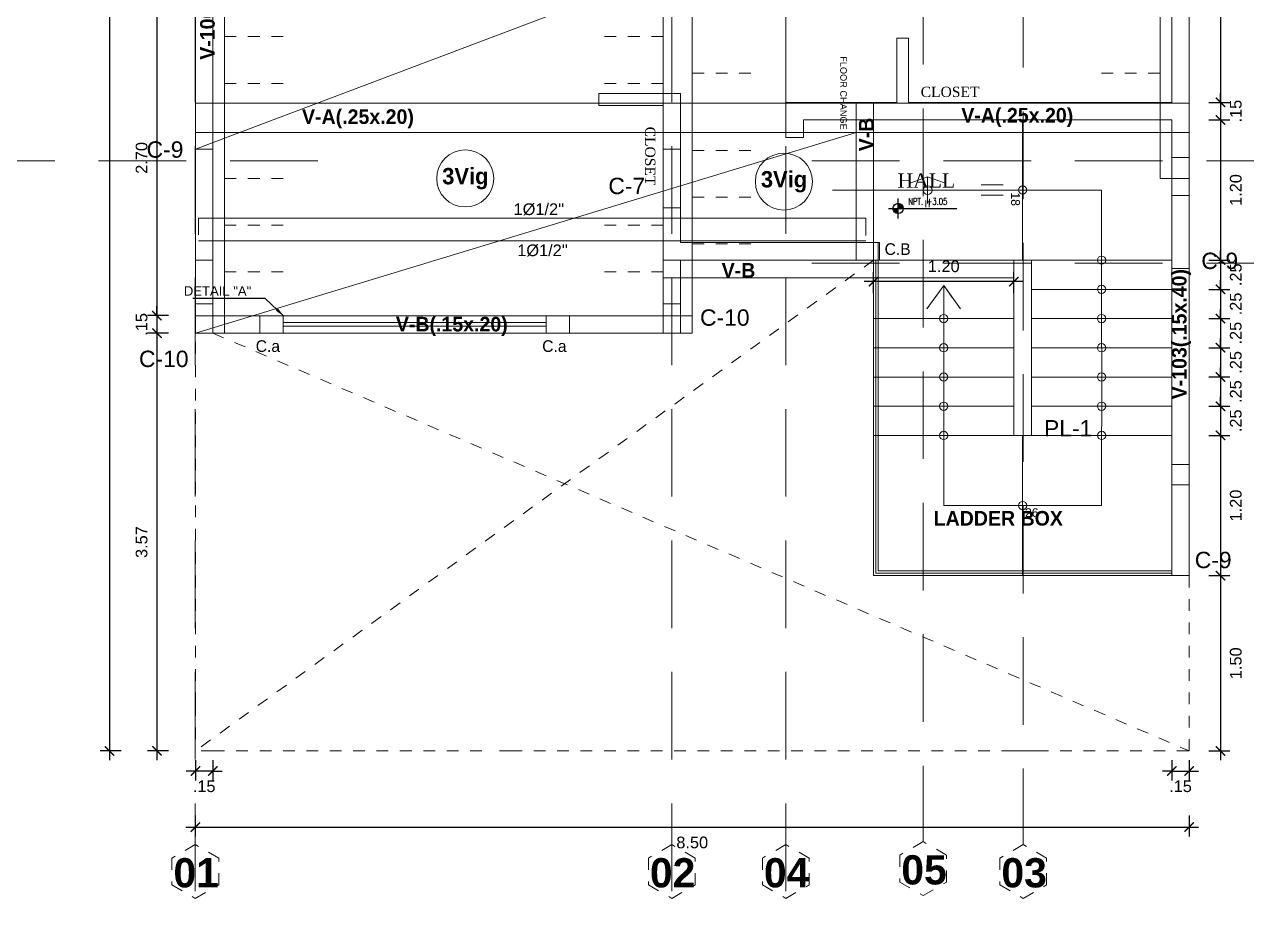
# Model space of a CAD drawing. Header units: millimetres. Extents: x -59 to 123, y 54 to 155.
# Drawn here: x 93.7 to 104.16, y 100.96 to 108.53 of the extents above; entities that cross this region are included whole.
import ezdxf
from ezdxf.enums import TextEntityAlignment as Align

# ---------------------------------------------------------------- set-up
doc = ezdxf.new("R2010")
doc.units = ezdxf.units.MM
for name, pattern in [('ACAD_ISO02W100', [15, 12, -3]), ('CONTINUA', [0]), ('DASHED', [0.75, 0.5, -0.25]), ('DASHED2', [0.375, 0.25, -0.125]), ('HIDDEN2', [0.1875, 0.125, -0.0625]), ('RAYITAS', [0.375, 0.25, -0.125])]:
    doc.linetypes.add(name, pattern=pattern)
doc.layers.get('0').update_dxf_attribs({"lineweight": 9})
doc.layers.get('Defpoints').update_dxf_attribs({"lineweight": 0})
for name, color, linetype in [('A-COT', 8, 'Continuous'), ('A-PROY', 8, 'HIDDEN2'), ('TEXTO', 2, 'Continuous')]:
    doc.layers.add(name, color=color, linetype=linetype)
for name, color, linetype, lineweight in [('A_mobiliario', 252, 'Continuous', 15), ('ACERO', 150, 'CONTINUA', 40), ('bruñas', 11, 'Continuous', 20), ('C.EMPOTRADO EN PARED Y TECHO', 210, 'Continuous', 40), ('COTAS', 8, 'Continuous', 5), ('EJES', 6, 'ACAD_ISO02W100', 5), ('ESCALERA', 128, 'Continuous', 9), ('niveles', 8, 'Continuous', 15), ('PLUMA 1', 1, 'Continuous', 9), ('pluma1', 1, 'Continuous', 9), ('TEXTO VIGAS', 2, 'Continuous', 20), ('textura', 253, 'Continuous', 0), ('VIGAS', 2, 'Continuous', 25), ('viguetas', 254, 'DASHED2', 9)]:
    doc.layers.add(name, color=color, linetype=linetype, lineweight=lineweight)
doc.styles.add('BOLD', font='swissl.ttf', dxfattribs={"height": 2})
doc.styles.add('Henry', font='GOTHICB.TTF')
doc.styles.add('LUIS', font='arial.ttf')
doc.styles.add('ROMANS', font='ROMANS.SHX', dxfattribs={"width": 1.35, "height": 0.29})
doc.styles.add('ROMANS 0.75', font='romans.shx', dxfattribs={"width": 0.75})
doc.styles.get("Standard").update_dxf_attribs({"font": 'arial.ttf'})
doc.styles.add('STILUS', font='arial.ttf')
doc.styles.add('style1', font='arial.ttf', dxfattribs={"height": 0.1})
doc.styles.add('style2', font='bgothm.ttf')
doc.styles.add('text100', font='swissek.ttf', dxfattribs={"height": 0.25})
doc.dimstyles.new('luis1', dxfattribs={"dimtxt": 0.1, "dimasz": 0.08, "dimexe": 0.08, "dimexo": 0.08, "dimgap": 0.08, "dimtad": 2, "dimzin": 4, "dimdsep": 46, "dimtxsty": 'style1', "dimblk": 'ARCHTICK', "dimcen": 2, "dimdle": 0.08, "dimclrd": 256, "dimclre": 256, "dimclrt": 256, "dimadec": 0, "dimazin": 1, "dimtfac": 1, "dimtix": 1, "dimtmove": 0, "dimatfit": 3, "dimfxl": 1, "dimtolj": 1, "dimarcsym": 0})

# ---------------------------------------------------------------- blocks, each defined once
blk = doc.blocks.new('A$C37766BCA')
blk.add_line((0, 0.181), (1.22, 0.181))
at = {"const_width": 0.0923}
for points in [[(0.128, 0.181, 0.414214), (0.174, 0.135)], [(0.221, 0.181, 0.414214), (0.174, 0.227, 0.414214)]]:
    blk.add_lwpolyline(points, format="xyb", dxfattribs=at)
blk.add_lwpolyline([(0.174, 0), (0.174, 0.361)])
blk.add_circle((0.174, 0.181), 0.0923)
blk = doc.blocks.new('_ArchTick')
at = {"color": 0, "linetype": 'ByBlock', "const_width": 0.15}
blk.add_lwpolyline([(-0.5, -0.5), (0.5, 0.5)], dxfattribs=at)
blk = doc.blocks.new('*D1090')
at = {"layer": 'A-COT', "linetype": 'Continuous', "lineweight": -2, "transparency": 16777216}
for p, q in [((100.966, 106.229), (100.966, 106.409)), ((102.166, 106.229), (102.166, 106.409)), ((102.246, 106.329), (100.886, 106.329))]:
    blk.add_line(p, q, dxfattribs=at)
at = {"layer": 'Defpoints', "color": 0, "linetype": 'CONTINUA', "transparency": 16777216}
for p in [(100.966, 106.329), (100.966, 106.013), (102.166, 106.013)]:
    blk.add_point(p, dxfattribs=at)
at = {"layer": 'A-COT', "linetype": 'CONTINUA', "lineweight": -2, "transparency": 16777216, "xscale": 0.08, "yscale": 0.08, "zscale": 0.08, "rotation": 180}
blk.add_blockref('_ArchTick', (100.966, 106.329), dxfattribs=at)
at = {"layer": 'A-COT', "linetype": 'CONTINUA', "lineweight": -2, "transparency": 16777216, "xscale": 0.08, "yscale": 0.08, "zscale": 0.08}
blk.add_blockref('_ArchTick', (102.166, 106.329), dxfattribs=at)
at = {"layer": 'A-COT', "linetype": 'CONTINUA', "lineweight": 5, "transparency": 16777216, "insert": (101.566, 106.46), "char_height": 0.1, "attachment_point": 5, "style": 'style1'}
blk.add_mtext('\\A1;1.20', dxfattribs=at)
blk = doc.blocks.new('*D829')
at = {"layer": 'A-COT', "linetype": 'Continuous', "lineweight": -2, "transparency": 16777216}
for p, q in [((95.166, 102.233), (95.166, 102.061)), ((95.316, 102.233), (95.316, 102.061)), ((95.166, 102.141), (95.086, 102.141)), ((95.316, 102.141), (95.166, 102.141)), ((95.316, 102.141), (95.396, 102.141))]:
    blk.add_line(p, q, dxfattribs=at)
at = {"layer": 'Defpoints', "color": 0, "linetype": 'CONTINUA', "transparency": 16777216}
for p in [(95.166, 102.313), (95.316, 102.313), (95.166, 102.141)]:
    blk.add_point(p, dxfattribs=at)
at = {"layer": 'A-COT', "linetype": 'CONTINUA', "lineweight": -2, "transparency": 16777216, "xscale": 0.08, "yscale": 0.08, "zscale": 0.08}
blk.add_blockref('_ArchTick', (95.166, 102.141), dxfattribs=at)
at = {"layer": 'A-COT', "linetype": 'CONTINUA', "lineweight": -2, "transparency": 16777216, "xscale": 0.08, "yscale": 0.08, "zscale": 0.08, "rotation": 180}
blk.add_blockref('_ArchTick', (95.316, 102.141), dxfattribs=at)
at = {"layer": 'A-COT', "linetype": 'CONTINUA', "lineweight": 5, "transparency": 16777216, "insert": (95.241, 102.01), "char_height": 0.1, "attachment_point": 5, "style": 'style1'}
blk.add_mtext('\\A1;.15', dxfattribs=at)
blk = doc.blocks.new('*D830')
at = {"layer": 'Defpoints', "color": 0, "ltscale": 0.02, "transparency": 16777216}
for p in [(103.516, 102.313), (103.666, 102.313), (103.666, 102.141)]:
    blk.add_point(p, dxfattribs=at)
at = {"layer": 'viguetas', "linetype": 'Continuous', "lineweight": -2, "ltscale": 0.02, "transparency": 16777216}
for p, q in [((103.516, 102.233), (103.516, 102.061)), ((103.666, 102.233), (103.666, 102.061)), ((103.516, 102.141), (103.436, 102.141)), ((103.516, 102.141), (103.666, 102.141)), ((103.666, 102.141), (103.746, 102.141))]:
    blk.add_line(p, q, dxfattribs=at)
at = {"layer": 'viguetas', "lineweight": -2, "ltscale": 0.02, "transparency": 16777216, "xscale": 0.08, "yscale": 0.08, "zscale": 0.08}
blk.add_blockref('_ArchTick', (103.516, 102.141), dxfattribs=at)
at = {"layer": 'viguetas', "lineweight": -2, "ltscale": 0.02, "transparency": 16777216, "xscale": 0.08, "yscale": 0.08, "zscale": 0.08, "rotation": 180}
blk.add_blockref('_ArchTick', (103.666, 102.141), dxfattribs=at)
at = {"layer": 'viguetas', "lineweight": 5, "ltscale": 0.02, "transparency": 16777216, "insert": (103.591, 102.01), "char_height": 0.1, "attachment_point": 5, "style": 'style1'}
blk.add_mtext('\\A1;.15', dxfattribs=at)
blk = doc.blocks.new('A$C45F17A5E')
at = {"color": 250, "lineweight": 0}
for p, q in [((0.13, 0.259), (0.13, 0.203)), ((0.144, 0.229), (0.144, 0)), ((0.158, 0.259), (0.158, 0.203))]:
    blk.add_line(p, q, dxfattribs=at)
blk.add_lwpolyline([(0.288, 0.052), (0.144, 0), (0, 0.052)], dxfattribs=at)
blk.add_circle((0.144, 0.114), 0.0379, dxfattribs=at)
blk = doc.blocks.new('*D836')
at = {"layer": 'A-COT', "linetype": 'Continuous', "lineweight": -2, "transparency": 16777216}
for p, q in [((104.457, 121.393), (104.457, 102.233)), ((104.357, 121.313), (104.537, 121.313)), ((104.357, 102.313), (104.537, 102.313))]:
    blk.add_line(p, q, dxfattribs=at)
at = {"layer": 'Defpoints', "color": 0, "linetype": 'CONTINUA', "transparency": 16777216}
for p in [(103.665, 121.313), (103.665, 102.313), (104.457, 102.313)]:
    blk.add_point(p, dxfattribs=at)
at = {"layer": 'A-COT', "linetype": 'CONTINUA', "lineweight": -2, "transparency": 16777216, "xscale": 0.08, "yscale": 0.08, "zscale": 0.08}
for p, rotation in [((104.457, 121.313), 90), ((104.457, 102.313), 270)]:
    blk.add_blockref('_ArchTick', p, dxfattribs=dict(at, rotation=rotation))
at = {"layer": 'A-COT', "linetype": 'CONTINUA', "lineweight": 5, "transparency": 16777216, "insert": (104.588, 111.813), "char_height": 0.1, "attachment_point": 5, "rotation": 90, "style": 'style1'}
blk.add_mtext('\\A1;19.00', dxfattribs=at)
blk = doc.blocks.new('*D837')
at = {"layer": 'A-COT', "linetype": 'Continuous', "lineweight": -2, "transparency": 16777216}
for p, q in [((94.431, 121.393), (94.431, 102.233)), ((94.531, 121.313), (94.351, 121.313)), ((94.531, 102.313), (94.351, 102.313))]:
    blk.add_line(p, q, dxfattribs=at)
at = {"layer": 'Defpoints', "color": 0, "linetype": 'CONTINUA', "transparency": 16777216}
for p in [(95.165, 121.313), (94.431, 102.313), (95.165, 102.313)]:
    blk.add_point(p, dxfattribs=at)
at = {"layer": 'A-COT', "linetype": 'CONTINUA', "lineweight": -2, "transparency": 16777216, "xscale": 0.08, "yscale": 0.08, "zscale": 0.08}
for p, rotation in [((94.431, 121.313), 90), ((94.431, 102.313), 270)]:
    blk.add_blockref('_ArchTick', p, dxfattribs=dict(at, rotation=rotation))
at = {"layer": 'A-COT', "linetype": 'CONTINUA', "lineweight": 5, "transparency": 16777216, "insert": (94.3, 111.813), "char_height": 0.1, "attachment_point": 5, "rotation": 90, "style": 'style1'}
blk.add_mtext('\\A1;19.00', dxfattribs=at)
blk = doc.blocks.new('*D838')
at = {"layer": 'A-COT', "linetype": 'Continuous', "lineweight": -2, "transparency": 16777216}
for p, q in [((95.165, 101.761), (95.165, 101.581)), ((103.665, 101.761), (103.665, 101.581)), ((95.085, 101.661), (103.745, 101.661))]:
    blk.add_line(p, q, dxfattribs=at)
at = {"layer": 'Defpoints', "color": 0, "linetype": 'CONTINUA', "transparency": 16777216}
for p in [(95.165, 102.313), (103.665, 102.313), (103.665, 101.661)]:
    blk.add_point(p, dxfattribs=at)
at = {"layer": 'A-COT', "linetype": 'CONTINUA', "lineweight": -2, "transparency": 16777216, "xscale": 0.08, "yscale": 0.08, "zscale": 0.08, "rotation": 180}
blk.add_blockref('_ArchTick', (95.165, 101.661), dxfattribs=at)
at = {"layer": 'A-COT', "linetype": 'CONTINUA', "lineweight": -2, "transparency": 16777216, "xscale": 0.08, "yscale": 0.08, "zscale": 0.08}
blk.add_blockref('_ArchTick', (103.665, 101.661), dxfattribs=at)
at = {"layer": 'A-COT', "linetype": 'CONTINUA', "lineweight": 5, "transparency": 16777216, "insert": (99.415, 101.529), "char_height": 0.1, "attachment_point": 5, "style": 'style1'}
blk.add_mtext('\\A1;8.50', dxfattribs=at)
blk = doc.blocks.new('*D853')
at = {"layer": 'A-COT', "linetype": 'Continuous', "lineweight": -2, "transparency": 16777216}
for p, q in [((94.837, 108.818), (94.837, 105.958)), ((94.937, 108.738), (94.757, 108.738)), ((94.937, 106.038), (94.757, 106.038))]:
    blk.add_line(p, q, dxfattribs=at)
at = {"layer": 'Defpoints', "color": 0, "linetype": 'CONTINUA', "transparency": 16777216}
for p in [(95.315, 108.738), (94.837, 106.038), (95.315, 106.038)]:
    blk.add_point(p, dxfattribs=at)
at = {"layer": 'A-COT', "linetype": 'CONTINUA', "lineweight": -2, "transparency": 16777216, "xscale": 0.08, "yscale": 0.08, "zscale": 0.08}
for p, rotation in [((94.837, 108.738), 90), ((94.837, 106.038), 270)]:
    blk.add_blockref('_ArchTick', p, dxfattribs=dict(at, rotation=rotation))
at = {"layer": 'A-COT', "linetype": 'CONTINUA', "lineweight": 5, "transparency": 16777216, "insert": (94.706, 107.388), "char_height": 0.1, "attachment_point": 5, "rotation": 90, "style": 'style1'}
blk.add_mtext('\\A1;2.70', dxfattribs=at)
blk = doc.blocks.new('*D854')
at = {"layer": 'A-COT', "linetype": 'Continuous', "lineweight": -2, "transparency": 16777216}
for p, q in [((94.837, 106.038), (94.837, 106.118)), ((94.937, 106.038), (94.757, 106.038)), ((94.837, 106.038), (94.837, 105.888)), ((94.937, 105.888), (94.757, 105.888)), ((94.837, 105.888), (94.837, 105.808))]:
    blk.add_line(p, q, dxfattribs=at)
at = {"layer": 'Defpoints', "color": 0, "linetype": 'CONTINUA', "transparency": 16777216}
for p in [(95.315, 106.038), (94.837, 105.888), (95.165, 105.888)]:
    blk.add_point(p, dxfattribs=at)
at = {"layer": 'A-COT', "linetype": 'CONTINUA', "lineweight": -2, "transparency": 16777216, "xscale": 0.08, "yscale": 0.08, "zscale": 0.08}
for p, rotation in [((94.837, 106.038), 270), ((94.837, 105.888), 90)]:
    blk.add_blockref('_ArchTick', p, dxfattribs=dict(at, rotation=rotation))
at = {"layer": 'A-COT', "linetype": 'CONTINUA', "lineweight": 5, "transparency": 16777216, "insert": (94.706, 105.963), "char_height": 0.1, "attachment_point": 5, "rotation": 90, "style": 'style1'}
blk.add_mtext('\\A1;.15', dxfattribs=at)
blk = doc.blocks.new('*D855')
at = {"layer": 'A-COT', "linetype": 'Continuous', "lineweight": -2, "transparency": 16777216}
for p, q in [((94.937, 105.888), (94.757, 105.888)), ((94.837, 105.968), (94.837, 102.233)), ((94.937, 102.313), (94.757, 102.313))]:
    blk.add_line(p, q, dxfattribs=at)
at = {"layer": 'Defpoints', "color": 0, "linetype": 'CONTINUA', "transparency": 16777216}
for p in [(95.165, 105.888), (94.837, 102.313), (95.165, 102.313)]:
    blk.add_point(p, dxfattribs=at)
at = {"layer": 'A-COT', "linetype": 'CONTINUA', "lineweight": -2, "transparency": 16777216, "xscale": 0.08, "yscale": 0.08, "zscale": 0.08}
for p, rotation in [((94.837, 105.888), 90), ((94.837, 102.313), 270)]:
    blk.add_blockref('_ArchTick', p, dxfattribs=dict(at, rotation=rotation))
at = {"layer": 'A-COT', "linetype": 'CONTINUA', "lineweight": 5, "transparency": 16777216, "insert": (94.706, 104.1), "char_height": 0.1, "attachment_point": 5, "rotation": 90, "style": 'style1'}
blk.add_mtext('\\A1;3.57', dxfattribs=at)
blk = doc.blocks.new('*D863')
at = {"layer": 'A-COT', "linetype": 'Continuous', "lineweight": -2, "transparency": 16777216}
for p, q in [((103.933, 110.843), (103.933, 107.783)), ((103.833, 110.763), (104.013, 110.763)), ((103.833, 107.863), (104.013, 107.863))]:
    blk.add_line(p, q, dxfattribs=at)
at = {"layer": 'Defpoints', "color": 0, "linetype": 'CONTINUA', "transparency": 16777216}
for p in [(103.515, 110.763), (103.515, 107.863), (103.933, 107.863)]:
    blk.add_point(p, dxfattribs=at)
at = {"layer": 'A-COT', "linetype": 'CONTINUA', "lineweight": -2, "transparency": 16777216, "xscale": 0.08, "yscale": 0.08, "zscale": 0.08}
for p, rotation in [((103.933, 110.763), 90), ((103.933, 107.863), 270)]:
    blk.add_blockref('_ArchTick', p, dxfattribs=dict(at, rotation=rotation))
at = {"layer": 'A-COT', "linetype": 'CONTINUA', "lineweight": 5, "transparency": 16777216, "insert": (104.064, 109.313), "char_height": 0.1, "attachment_point": 5, "rotation": 90, "style": 'style1'}
blk.add_mtext('\\A1;2.90', dxfattribs=at)
blk = doc.blocks.new('*D864')
at = {"layer": 'A-COT', "linetype": 'Continuous', "lineweight": -2, "transparency": 16777216}
for p, q in [((103.833, 107.863), (104.013, 107.863)), ((103.933, 107.863), (103.933, 107.943)), ((103.933, 107.863), (103.933, 107.713)), ((103.833, 107.713), (104.013, 107.713)), ((103.933, 107.713), (103.933, 107.633))]:
    blk.add_line(p, q, dxfattribs=at)
at = {"layer": 'Defpoints', "color": 0, "linetype": 'CONTINUA', "transparency": 16777216}
for p in [(103.515, 107.863), (103.515, 107.713), (103.933, 107.713)]:
    blk.add_point(p, dxfattribs=at)
at = {"layer": 'A-COT', "linetype": 'CONTINUA', "lineweight": -2, "transparency": 16777216, "xscale": 0.08, "yscale": 0.08, "zscale": 0.08}
for p, rotation in [((103.933, 107.863), 270), ((103.933, 107.713), 90)]:
    blk.add_blockref('_ArchTick', p, dxfattribs=dict(at, rotation=rotation))
at = {"layer": 'A-COT', "linetype": 'CONTINUA', "lineweight": 5, "transparency": 16777216, "insert": (104.064, 107.788), "char_height": 0.1, "attachment_point": 5, "rotation": 90, "style": 'style1'}
blk.add_mtext('\\A1;.15', dxfattribs=at)
blk = doc.blocks.new('*D865')
at = {"layer": 'A-COT', "linetype": 'Continuous', "lineweight": -2, "transparency": 16777216}
for p, q in [((103.933, 107.793), (103.933, 106.433)), ((103.833, 107.713), (104.013, 107.713)), ((103.833, 106.513), (104.013, 106.513))]:
    blk.add_line(p, q, dxfattribs=at)
at = {"layer": 'Defpoints', "color": 0, "linetype": 'CONTINUA', "transparency": 16777216}
for p in [(103.515, 107.713), (103.515, 106.513), (103.933, 106.513)]:
    blk.add_point(p, dxfattribs=at)
at = {"layer": 'A-COT', "linetype": 'CONTINUA', "lineweight": -2, "transparency": 16777216, "xscale": 0.08, "yscale": 0.08, "zscale": 0.08}
for p, rotation in [((103.933, 107.713), 90), ((103.933, 106.513), 270)]:
    blk.add_blockref('_ArchTick', p, dxfattribs=dict(at, rotation=rotation))
at = {"layer": 'A-COT', "linetype": 'CONTINUA', "lineweight": 5, "transparency": 16777216, "insert": (104.064, 107.113), "char_height": 0.1, "attachment_point": 5, "rotation": 90, "style": 'style1'}
blk.add_mtext('\\A1;1.20', dxfattribs=at)
blk = doc.blocks.new('*D866')
at = {"layer": 'A-COT', "linetype": 'Continuous', "lineweight": -2, "transparency": 16777216}
for p, q in [((103.833, 106.513), (104.013, 106.513)), ((103.933, 106.513), (103.933, 106.593)), ((103.933, 106.513), (103.933, 106.263)), ((103.833, 106.263), (104.013, 106.263)), ((103.933, 106.263), (103.933, 106.183))]:
    blk.add_line(p, q, dxfattribs=at)
at = {"layer": 'Defpoints', "color": 0, "linetype": 'CONTINUA', "transparency": 16777216}
for p in [(103.515, 106.513), (103.515, 106.263), (103.933, 106.263)]:
    blk.add_point(p, dxfattribs=at)
at = {"layer": 'A-COT', "linetype": 'CONTINUA', "lineweight": -2, "transparency": 16777216, "xscale": 0.08, "yscale": 0.08, "zscale": 0.08}
for p, rotation in [((103.933, 106.513), 270), ((103.933, 106.263), 90)]:
    blk.add_blockref('_ArchTick', p, dxfattribs=dict(at, rotation=rotation))
at = {"layer": 'A-COT', "linetype": 'CONTINUA', "lineweight": 5, "transparency": 16777216, "insert": (104.064, 106.388), "char_height": 0.1, "attachment_point": 5, "rotation": 90, "style": 'style1'}
blk.add_mtext('\\A1;.25', dxfattribs=at)
blk = doc.blocks.new('*D867')
at = {"layer": 'A-COT', "linetype": 'Continuous', "lineweight": -2, "transparency": 16777216}
for p, q in [((103.933, 106.263), (103.933, 106.343)), ((103.833, 106.263), (104.013, 106.263)), ((103.933, 106.263), (103.933, 106.013)), ((103.833, 106.013), (104.013, 106.013)), ((103.933, 106.013), (103.933, 105.933))]:
    blk.add_line(p, q, dxfattribs=at)
at = {"layer": 'Defpoints', "color": 0, "linetype": 'CONTINUA', "transparency": 16777216}
for p in [(103.515, 106.263), (103.515, 106.013), (103.933, 106.013)]:
    blk.add_point(p, dxfattribs=at)
at = {"layer": 'A-COT', "linetype": 'CONTINUA', "lineweight": -2, "transparency": 16777216, "xscale": 0.08, "yscale": 0.08, "zscale": 0.08}
for p, rotation in [((103.933, 106.263), 270), ((103.933, 106.013), 90)]:
    blk.add_blockref('_ArchTick', p, dxfattribs=dict(at, rotation=rotation))
at = {"layer": 'A-COT', "linetype": 'CONTINUA', "lineweight": 5, "transparency": 16777216, "insert": (104.064, 106.138), "char_height": 0.1, "attachment_point": 5, "rotation": 90, "style": 'style1'}
blk.add_mtext('\\A1;.25', dxfattribs=at)
blk = doc.blocks.new('*D868')
at = {"layer": 'A-COT', "linetype": 'Continuous', "lineweight": -2, "transparency": 16777216}
for p, q in [((103.933, 106.013), (103.933, 106.093)), ((103.833, 106.013), (104.013, 106.013)), ((103.933, 106.013), (103.933, 105.763)), ((103.833, 105.763), (104.013, 105.763)), ((103.933, 105.763), (103.933, 105.683))]:
    blk.add_line(p, q, dxfattribs=at)
at = {"layer": 'Defpoints', "color": 0, "linetype": 'CONTINUA', "transparency": 16777216}
for p in [(103.515, 106.013), (103.515, 105.763), (103.933, 105.763)]:
    blk.add_point(p, dxfattribs=at)
at = {"layer": 'A-COT', "linetype": 'CONTINUA', "lineweight": -2, "transparency": 16777216, "xscale": 0.08, "yscale": 0.08, "zscale": 0.08}
for p, rotation in [((103.933, 106.013), 270), ((103.933, 105.763), 90)]:
    blk.add_blockref('_ArchTick', p, dxfattribs=dict(at, rotation=rotation))
at = {"layer": 'A-COT', "linetype": 'CONTINUA', "lineweight": 5, "transparency": 16777216, "insert": (104.064, 105.888), "char_height": 0.1, "attachment_point": 5, "rotation": 90, "style": 'style1'}
blk.add_mtext('\\A1;.25', dxfattribs=at)
blk = doc.blocks.new('*D869')
at = {"layer": 'A-COT', "linetype": 'Continuous', "lineweight": -2, "transparency": 16777216}
for p, q in [((103.933, 105.763), (103.933, 105.843)), ((103.833, 105.763), (104.013, 105.763)), ((103.933, 105.763), (103.933, 105.513)), ((103.833, 105.513), (104.013, 105.513)), ((103.933, 105.513), (103.933, 105.433))]:
    blk.add_line(p, q, dxfattribs=at)
at = {"layer": 'Defpoints', "color": 0, "linetype": 'CONTINUA', "transparency": 16777216}
for p in [(103.515, 105.763), (103.515, 105.513), (103.933, 105.513)]:
    blk.add_point(p, dxfattribs=at)
at = {"layer": 'A-COT', "linetype": 'CONTINUA', "lineweight": -2, "transparency": 16777216, "xscale": 0.08, "yscale": 0.08, "zscale": 0.08}
for p, rotation in [((103.933, 105.763), 270), ((103.933, 105.513), 90)]:
    blk.add_blockref('_ArchTick', p, dxfattribs=dict(at, rotation=rotation))
at = {"layer": 'A-COT', "linetype": 'CONTINUA', "lineweight": 5, "transparency": 16777216, "insert": (104.064, 105.638), "char_height": 0.1, "attachment_point": 5, "rotation": 90, "style": 'style1'}
blk.add_mtext('\\A1;.25', dxfattribs=at)
blk = doc.blocks.new('*D870')
at = {"layer": 'A-COT', "linetype": 'Continuous', "lineweight": -2, "transparency": 16777216}
for p, q in [((103.933, 105.513), (103.933, 105.593)), ((103.833, 105.513), (104.013, 105.513)), ((103.933, 105.513), (103.933, 105.263)), ((103.833, 105.263), (104.013, 105.263)), ((103.933, 105.263), (103.933, 105.183))]:
    blk.add_line(p, q, dxfattribs=at)
at = {"layer": 'Defpoints', "color": 0, "linetype": 'CONTINUA', "transparency": 16777216}
for p in [(103.515, 105.513), (103.515, 105.263), (103.933, 105.263)]:
    blk.add_point(p, dxfattribs=at)
at = {"layer": 'A-COT', "linetype": 'CONTINUA', "lineweight": -2, "transparency": 16777216, "xscale": 0.08, "yscale": 0.08, "zscale": 0.08}
for p, rotation in [((103.933, 105.513), 270), ((103.933, 105.263), 90)]:
    blk.add_blockref('_ArchTick', p, dxfattribs=dict(at, rotation=rotation))
at = {"layer": 'A-COT', "linetype": 'CONTINUA', "lineweight": 5, "transparency": 16777216, "insert": (104.064, 105.388), "char_height": 0.1, "attachment_point": 5, "rotation": 90, "style": 'style1'}
blk.add_mtext('\\A1;.25', dxfattribs=at)
blk = doc.blocks.new('*D871')
at = {"layer": 'A-COT', "linetype": 'Continuous', "lineweight": -2, "transparency": 16777216}
for p, q in [((103.833, 105.263), (104.013, 105.263)), ((103.933, 105.263), (103.933, 105.343)), ((103.933, 105.263), (103.933, 105.013)), ((103.833, 105.013), (104.013, 105.013)), ((103.933, 105.013), (103.933, 104.933))]:
    blk.add_line(p, q, dxfattribs=at)
at = {"layer": 'Defpoints', "color": 0, "linetype": 'CONTINUA', "transparency": 16777216}
for p in [(103.515, 105.263), (103.515, 105.013), (103.933, 105.013)]:
    blk.add_point(p, dxfattribs=at)
at = {"layer": 'A-COT', "linetype": 'CONTINUA', "lineweight": -2, "transparency": 16777216, "xscale": 0.08, "yscale": 0.08, "zscale": 0.08}
for p, rotation in [((103.933, 105.263), 270), ((103.933, 105.013), 90)]:
    blk.add_blockref('_ArchTick', p, dxfattribs=dict(at, rotation=rotation))
at = {"layer": 'A-COT', "linetype": 'CONTINUA', "lineweight": 5, "transparency": 16777216, "insert": (104.064, 105.138), "char_height": 0.1, "attachment_point": 5, "rotation": 90, "style": 'style1'}
blk.add_mtext('\\A1;.25', dxfattribs=at)
blk = doc.blocks.new('*D872')
at = {"layer": 'A-COT', "linetype": 'Continuous', "lineweight": -2, "transparency": 16777216}
for p, q in [((103.933, 105.093), (103.933, 103.733)), ((103.833, 105.013), (104.013, 105.013)), ((103.833, 103.813), (104.013, 103.813))]:
    blk.add_line(p, q, dxfattribs=at)
at = {"layer": 'Defpoints', "color": 0, "linetype": 'CONTINUA', "transparency": 16777216}
for p in [(103.515, 105.013), (103.665, 103.813), (103.933, 103.813)]:
    blk.add_point(p, dxfattribs=at)
at = {"layer": 'A-COT', "linetype": 'CONTINUA', "lineweight": -2, "transparency": 16777216, "xscale": 0.08, "yscale": 0.08, "zscale": 0.08}
for p, rotation in [((103.933, 105.013), 90), ((103.933, 103.813), 270)]:
    blk.add_blockref('_ArchTick', p, dxfattribs=dict(at, rotation=rotation))
at = {"layer": 'A-COT', "linetype": 'CONTINUA', "lineweight": 5, "transparency": 16777216, "insert": (104.064, 104.413), "char_height": 0.1, "attachment_point": 5, "rotation": 90, "style": 'style1'}
blk.add_mtext('\\A1;1.20', dxfattribs=at)
blk = doc.blocks.new('*D873')
at = {"layer": 'A-COT', "linetype": 'Continuous', "lineweight": -2, "transparency": 16777216}
for p, q in [((103.933, 103.893), (103.933, 102.233)), ((103.833, 103.813), (104.013, 103.813)), ((103.833, 102.313), (104.013, 102.313))]:
    blk.add_line(p, q, dxfattribs=at)
at = {"layer": 'Defpoints', "color": 0, "linetype": 'CONTINUA', "transparency": 16777216}
for p in [(103.665, 103.813), (103.665, 102.313), (103.933, 102.313)]:
    blk.add_point(p, dxfattribs=at)
at = {"layer": 'A-COT', "linetype": 'CONTINUA', "lineweight": -2, "transparency": 16777216, "xscale": 0.08, "yscale": 0.08, "zscale": 0.08}
for p, rotation in [((103.933, 103.813), 90), ((103.933, 102.313), 270)]:
    blk.add_blockref('_ArchTick', p, dxfattribs=dict(at, rotation=rotation))
at = {"layer": 'A-COT', "linetype": 'CONTINUA', "lineweight": 5, "transparency": 16777216, "insert": (104.064, 103.063), "char_height": 0.1, "attachment_point": 5, "rotation": 90, "style": 'style1'}
blk.add_mtext('\\A1;1.50', dxfattribs=at)

msp = doc.modelspace()

# ---------------------------------------------------------------- linework, layer by layer
at = {"color": 3, "lineweight": 5, "ltscale": 0.2}
for points in [[(100.8159, 106.6628), (101.0159, 106.6628), (101.0159, 106.5128), (100.8159, 106.5128)], [(95.7157, 106.0378), (95.9157, 106.0378), (95.9157, 105.8878), (95.7157, 105.8878)], [(98.1657, 106.0378), (98.3657, 106.0378), (98.3657, 105.8878), (98.1657, 105.8878)]]:
    msp.add_lwpolyline(points, close=True, dxfattribs=at)
at = {"layer": 'A-COT', "linetype": 'CONTINUA', "lineweight": 5}
for p, q in [((95.1657, 121.3128), (95.1657, 105.8878)), ((103.6657, 103.8128), (103.6657, 110.9128)), ((103.5157, 107.8628), (103.5157, 110.7628)), ((95.3157, 108.7378), (95.3157, 106.0378)), ((101.2657, 108.4128), (101.1657, 108.4128)), ((101.1657, 108.4128), (101.1657, 107.8628)), ((101.2657, 108.4128), (101.2657, 107.8628)), ((98.6157, 107.8378), (98.6157, 107.9378)), ((99.3157, 107.9378), (98.6157, 107.9378)), ((99.3157, 106.6628), (99.3157, 107.9378)), ((101.1657, 107.8628), (100.2157, 107.8628)), ((100.2157, 107.5628), (100.2157, 107.8628)), ((103.5157, 107.8628), (101.2657, 107.8628)), ((99.1657, 107.8378), (98.6157, 107.8378)), ((99.1657, 106.0378), (99.1657, 107.8378)), ((103.5157, 107.7128), (100.3657, 107.7128)), ((100.3657, 107.5628), (100.3657, 107.7128)), ((102.2407, 106.5128), (102.2407, 107.7128)), ((103.5157, 103.8128), (103.5157, 107.7128)), ((100.2157, 107.5628), (100.3657, 107.5628)), ((101.8855, 107.157), (102.0751, 107.157)), ((102.9157, 107.1128), (101.8855, 107.1128)), ((101.8855, 107.0686), (102.0751, 107.0686)), ((102.9157, 107.1128), (102.9157, 105.7628)), ((101.0058, 106.6628), (99.3157, 106.6628)), ((101.0058, 106.6628), (101.0059, 106.5128)), ((99.3157, 105.8878), (99.3157, 106.5128)), ((101.0059, 106.5128), (99.3157, 106.5128)), ((100.9659, 106.5128), (100.9659, 106.0128)), ((100.9859, 106.5128), (100.9859, 103.8328)), ((101.0059, 106.5128), (101.0059, 103.8528)), ((102.3157, 106.5128), (103.5157, 106.5128)), ((101.5657, 106.2965), (101.4224, 106.0951)), ((101.5657, 104.4128), (101.5657, 106.2965)), ((101.5657, 106.2965), (101.7091, 106.0951)), ((102.3157, 106.2628), (103.5157, 106.2628)), ((95.3157, 106.0378), (95.9157, 106.0378)), ((95.9157, 105.887), (95.9157, 106.0378)), ((95.9157, 106.0378), (98.1657, 106.0378)), ((95.9157, 106.0378), (98.1657, 106.0378)), ((98.1657, 106.0378), (99.1657, 106.0378)), ((98.1657, 105.887), (98.1657, 106.0378)), ((100.9859, 106.0128), (100.9657, 106.0128)), ((100.9657, 103.8128), (100.9658, 106.0128)), ((100.9859, 106.0128), (100.9657, 106.0128)), ((102.1657, 106.0128), (101.0059, 106.0128)), ((102.3157, 106.0128), (103.5157, 106.0128)), ((95.1657, 105.8878), (95.9157, 105.8878)), ((95.9157, 105.9803), (98.1657, 105.9803)), ((95.9157, 105.9478), (98.1657, 105.9478)), ((95.9157, 105.8878), (98.1657, 105.8878)), ((98.1657, 105.8878), (99.3157, 105.8878)), ((100.9859, 105.7628), (100.9657, 105.7628)), ((100.9859, 105.7628), (100.9657, 105.7628)), ((102.1657, 105.7628), (101.0059, 105.7628)), ((102.3157, 105.7628), (103.5157, 105.7628)), ((102.9182, 105.7628), (102.9157, 104.4128)), ((100.9859, 105.5128), (100.9657, 105.5128)), ((100.9859, 105.5128), (100.9657, 105.5128)), ((102.1657, 105.5128), (101.0059, 105.5128)), ((102.3157, 105.5128), (103.5157, 105.5128)), ((100.9859, 105.2628), (100.9657, 105.2628)), ((100.9859, 105.2628), (100.9657, 105.2628)), ((102.1657, 105.2628), (101.0059, 105.2628)), ((102.3157, 105.2628), (103.5157, 105.2628)), ((100.9859, 105.0128), (100.9657, 105.0128)), ((100.9859, 105.0128), (100.9657, 105.0128)), ((102.1657, 105.0128), (101.0059, 105.0128)), ((102.2407, 105.0128), (102.2407, 103.8528)), ((102.3157, 105.0128), (103.5157, 105.0128)), ((102.3157, 104.4128), (101.5657, 104.4128)), ((102.3157, 104.4128), (102.9157, 104.4128)), ((100.9657, 103.8128), (102.3157, 103.8128)), ((100.9859, 103.8328), (103.5157, 103.8327)), ((101.0059, 103.8528), (103.5157, 103.8527)), ((102.2407, 103.8328), (102.2407, 103.8128)), ((102.3157, 103.8128), (103.5157, 103.8128)), ((103.5157, 103.8128), (103.6657, 103.8128))]:
    msp.add_line(p, q, dxfattribs=at)
msp.add_lwpolyline([(102.1657, 106.5128), (102.3157, 106.5128), (102.3157, 105.0136), (102.1657, 105.0136), (102.1657, 106.5128)], dxfattribs=at)
for centre in [(102.2407, 107.1128), (102.9157, 106.5128), (102.9157, 106.2628), (101.5657, 106.0128), (102.9157, 106.0128), (101.5657, 105.7628), (102.9157, 105.7628), (101.5657, 105.5128), (102.9157, 105.5128), (101.5657, 105.2628), (102.9157, 105.2628), (101.5657, 105.0128), (101.5657, 105.0128), (102.9168, 105.0128), (102.2407, 104.4128)]:
    msp.add_circle(centre, 0.0354, dxfattribs=at)
at = {"layer": 'A-PROY', "lineweight": 5}
for p, q in [((99.3157, 105.8878), (99.3157, 106.5128)), ((100.9659, 106.5128), (100.9659, 106.0128)), ((99.3157, 106.3628), (100.9659, 106.3628)), ((101.5657, 106.2965), (101.4224, 106.0951)), ((101.5657, 106.2965), (101.7091, 106.0951)), ((100.9657, 103.8128), (100.9658, 106.0128)), ((99.3157, 105.8878), (95.3157, 105.8878)), ((100.9657, 103.8128), (102.3157, 103.8128)), ((102.3157, 103.8128), (103.5157, 103.8128))]:
    msp.add_line(p, q, dxfattribs=at)
at = {"layer": 'A_mobiliario', "color": 6, "lineweight": 5}
for points in [[(95.3157, 107.4628), (95.1657, 107.4628), (95.1657, 106.5128), (95.3157, 106.5128)], [(95.3157, 107.4628), (95.1657, 107.4628), (95.1657, 106.5128), (95.3157, 106.5128)], [(103.6657, 107.3914), (103.5157, 107.3914), (103.5157, 106.4414), (103.6657, 106.4414)], [(103.6657, 104.7628), (103.5157, 104.7628), (103.5157, 103.8128), (103.6657, 103.8128)], [(103.6657, 104.7628), (103.5157, 104.7628), (103.5157, 103.8128), (103.6657, 103.8128)]]:
    msp.add_lwpolyline(points, close=True, dxfattribs=at)
at = {"layer": 'A_mobiliario', "color": 5, "lineweight": 5}
for points in [[(95.3157, 107.4628), (95.1657, 107.4628), (95.1657, 106.5128), (95.3157, 106.5128)], [(103.6657, 107.3914), (103.5157, 107.3914), (103.5157, 106.4414), (103.6657, 106.4414)], [(103.6657, 104.7628), (103.5157, 104.7628), (103.5157, 103.8128), (103.6657, 103.8128)]]:
    msp.add_lwpolyline(points, close=True, dxfattribs=at)
msp.add_lwpolyline([(102.1657, 106.5128), (102.3157, 106.5128), (102.3157, 105.0136), (102.1657, 105.0136), (102.1657, 106.5128)], dxfattribs=at)
at = {"layer": 'A_mobiliario', "color": 6, "lineweight": 5}
msp.add_lwpolyline([(102.1657, 106.5128), (102.3157, 106.5128), (102.3157, 105.0136), (102.1657, 105.0136), (102.1657, 106.5128)], dxfattribs=at)
at = {"layer": 'ACERO', "lineweight": 5}
for p, q in [((100.9002, 106.8721), (95.1932, 106.8721)), ((95.1932, 106.7295), (95.1932, 106.8721)), ((100.9002, 106.8721), (100.9002, 106.7234)), ((100.8998, 106.6792), (95.1932, 106.6792))]:
    msp.add_line(p, q, dxfattribs=at)
at = {"layer": 'bruñas', "color": 6, "lineweight": 5}
for points in [[(95.3157, 106.1378), (95.3157, 105.8878), (95.1657, 105.8878), (95.1657, 106.1378)], [(95.3157, 106.1378), (95.3157, 105.8878), (95.1657, 105.8878), (95.1657, 106.1378)], [(99.3157, 106.1378), (99.3157, 105.8878), (99.1657, 105.8878), (99.1657, 106.1378)]]:
    msp.add_lwpolyline(points, close=True, dxfattribs=at)
at = {"layer": 'bruñas', "color": 5, "lineweight": 5}
msp.add_lwpolyline([(95.3157, 106.1378), (95.3157, 105.8878), (95.1657, 105.8878), (95.1657, 106.1378)], close=True, dxfattribs=at)
at = {"layer": 'C.EMPOTRADO EN PARED Y TECHO', "linetype": 'CONTINUA', "lineweight": 5}
msp.add_lwpolyline([(99.1657, 106.962), (99.3157, 106.962), (99.3157, 107.4628), (99.1657, 107.4628)], close=True, dxfattribs=at)
msp.add_lwpolyline([(99.1657, 106.962), (99.3157, 106.962), (99.3157, 107.4628), (99.1657, 107.4628)], close=True, dxfattribs=at)
at = {"layer": 'C.EMPOTRADO EN PARED Y TECHO', "color": 5, "linetype": 'CONTINUA', "lineweight": 5}
msp.add_lwpolyline([(99.1657, 106.962), (99.3157, 106.962), (99.3157, 107.4628), (99.1657, 107.4628)], close=True, dxfattribs=at)
at = {"layer": 'EJES', "linetype": 'DASHED', "lineweight": 5, "ltscale": 1.5}
for p, q in [((95.1654, 122.114), (95.1654, 100.9551)), ((95.1654, 122.114), (95.1654, 100.9551)), ((99.2404, 122.114), (99.2404, 100.9551)), ((99.2404, 122.114), (99.2404, 100.9551)), ((100.2154, 122.114), (100.2154, 100.9551)), ((101.3904, 116.8112), (101.3904, 101.5365)), ((102.2464, 116.7862), (102.2464, 101.5115)), ((96.2126, 107.3628), (92.3668, 107.3628)), ((100.4378, 107.3628), (104.702, 107.3628)), ((100.4378, 106.4867), (104.702, 106.4867))]:
    msp.add_line(p, q, dxfattribs=at)
at = {"layer": 'EJES', "lineweight": 5, "ltscale": 0.003}
for points in [[(95.3651, 101.3963), (95.1654, 101.5115), (94.9658, 101.3963), (94.9658, 101.1658), (95.1654, 101.0505), (95.3651, 101.1658)], [(99.4401, 101.3963), (99.2404, 101.5115), (99.0408, 101.3963), (99.0408, 101.1658), (99.2404, 101.0505), (99.4401, 101.1658)], [(100.4151, 101.3963), (100.2154, 101.5115), (100.0158, 101.3963), (100.0158, 101.1658), (100.2154, 101.0505), (100.4151, 101.1658)], [(101.5901, 101.4213), (101.3904, 101.5365), (101.1908, 101.4213), (101.1908, 101.1908), (101.3904, 101.0755), (101.5901, 101.1908)], [(102.4461, 101.3963), (102.2464, 101.5115), (102.0468, 101.3963), (102.0468, 101.1658), (102.2464, 101.0505), (102.4461, 101.1658)]]:
    msp.add_lwpolyline(points, close=True, dxfattribs=at)
at = {"layer": 'ESCALERA', "lineweight": 5, "ltscale": 0.25}
msp.add_line((102.2407, 107.112), (100.6157, 107.112), dxfattribs=at)
at = {"layer": 'niveles', "lineweight": 5}
for centre in [(101.5657, 106.0128), (101.5657, 105.7628), (101.5657, 105.5128), (101.5657, 105.2628), (101.5657, 105.0128), (101.5657, 105.0128), (102.2407, 104.4128)]:
    msp.add_circle(centre, 0.0354, dxfattribs=at)
at = {"layer": 'PLUMA 1', "lineweight": 5}
for centre in [(97.4737, 107.2119), (100.1988, 107.1852)]:
    msp.add_circle(centre, 0.2439, dxfattribs=at)
at = {"layer": 'pluma1', "lineweight": 5}
for p, q in [((95.1657, 107.4628), (103.6657, 110.676)), ((100.8159, 107.6063), (95.1657, 105.8878))]:
    msp.add_line(p, q, dxfattribs=at)
at = {"layer": 'textura', "lineweight": 5}
for p, q in [((102.3157, 106.5128), (103.5157, 106.5128)), ((101.5657, 104.4128), (101.5657, 106.2965)), ((102.3157, 106.2628), (103.5157, 106.2628)), ((102.1657, 106.0128), (100.9657, 106.0128)), ((102.3157, 106.0128), (103.5157, 106.0128)), ((102.1657, 105.7628), (100.9657, 105.7628)), ((102.3157, 105.7628), (103.5157, 105.7628)), ((102.9182, 105.7628), (102.9157, 104.4128)), ((102.1657, 105.5128), (100.9657, 105.5128)), ((102.3157, 105.5128), (103.5157, 105.5128)), ((102.1657, 105.2628), (100.9657, 105.2628)), ((102.3157, 105.2628), (103.5157, 105.2628)), ((102.1657, 105.0128), (100.9657, 105.0128)), ((102.2407, 105.0128), (102.2407, 103.8128)), ((102.3157, 105.0128), (103.5157, 105.0128)), ((102.3157, 104.4128), (101.5657, 104.4128)), ((102.3157, 104.4128), (102.9157, 104.4128))]:
    msp.add_line(p, q, dxfattribs=at)
for centre in [(102.9157, 106.5128), (102.9157, 106.2628), (102.9157, 106.0128), (102.9157, 105.7628), (102.9157, 105.5128), (102.9157, 105.2628), (102.9168, 105.0128)]:
    msp.add_circle(centre, 0.0354, dxfattribs=at)
at = {"layer": 'VIGAS', "linetype": 'CONTINUA', "lineweight": 5}
for points in [[(95.4157, 105.8878), (95.1657, 105.8878), (95.1657, 121.3128), (95.4157, 121.3128)], [(99.1657, 105.8878), (99.4159, 105.8878), (99.4159, 115.8881), (99.1657, 115.8881)], [(103.4157, 110.676), (103.6657, 110.676), (103.6657, 107.2128), (103.4157, 107.2128)], [(95.1657, 107.6063), (99.1657, 107.6063), (99.1657, 107.8563), (95.1657, 107.8563)], [(99.1657, 107.8563), (103.6657, 107.8563), (103.6657, 107.6063), (99.1657, 107.6063)], [(100.8159, 106.5128), (100.9659, 106.5128), (100.9659, 107.8563), (100.8159, 107.8563)], [(103.5157, 107.0661), (103.6657, 107.0661), (103.6657, 104.5911), (103.5157, 104.5911)], [(99.1657, 106.5128), (99.1657, 106.3628), (102.1657, 106.3628), (102.1657, 106.5128)]]:
    msp.add_lwpolyline(points, close=True, dxfattribs=at)
for points in [[(95.1657, 106.0378), (99.4159, 106.0378)], [(95.1657, 105.8878), (99.4159, 105.8878)]]:
    msp.add_lwpolyline(points, dxfattribs=at)
at = {"layer": 'viguetas', "lineweight": 5, "ltscale": 0.02}
for p, q in [((100.9659, 106.5128), (95.1657, 102.3128)), ((100.9659, 106.5128), (95.1657, 102.3128)), ((95.1657, 102.7128), (95.1657, 105.8878)), ((95.1657, 102.7128), (95.1657, 105.8878)), ((95.3157, 105.8878), (103.6657, 102.3128)), ((95.3157, 105.8878), (103.6657, 102.3128)), ((103.6657, 103.8128), (103.6657, 102.3128)), ((103.6657, 103.8128), (103.6657, 102.3128)), ((95.1657, 102.7128), (95.1657, 102.3128)), ((95.1657, 102.7128), (95.1657, 102.3128)), ((95.3157, 102.3128), (95.1657, 102.3128)), ((95.3157, 102.3128), (95.1657, 102.3128)), ((95.3157, 102.3128), (97.7157, 102.3128)), ((95.3157, 102.3128), (97.7157, 102.3128)), ((97.8657, 102.3128), (97.7157, 102.3128)), ((97.8657, 102.3128), (97.7157, 102.3128)), ((102.1607, 102.3128), (97.8657, 102.3128)), ((102.3607, 102.3128), (101.3607, 102.3128)), ((102.1607, 102.3128), (102.3107, 102.3128)), ((102.3607, 102.3128), (103.6657, 102.3128)), ((103.6657, 102.3128), (103.5157, 102.3128)), ((103.6657, 102.3128), (103.5157, 102.3128))]:
    msp.add_line(p, q, dxfattribs=at)
for points in [[(95.9157, 108.426), (95.4157, 108.426)], [(99.1657, 108.426), (98.6657, 108.426)], [(99.4159, 108.1128), (99.9159, 108.1128)], [(103.4157, 108.1128), (102.9157, 108.1128)], [(95.9157, 108.026), (95.4157, 108.026)], [(99.1657, 108.026), (98.6657, 108.026)], [(103.4157, 107.7128), (102.9157, 107.7128)], [(99.9159, 107.4512), (99.4159, 107.4512)], [(95.4157, 107.2124), (95.9157, 107.2124)], [(99.9159, 107.0512), (99.4159, 107.0512)], [(95.4157, 106.8124), (95.9157, 106.8124)], [(99.1657, 106.8124), (98.6657, 106.8124)], [(99.9159, 106.6512), (99.4159, 106.6512)], [(95.4157, 106.4124), (95.9157, 106.4124)], [(99.1657, 106.4124), (98.6657, 106.4124)]]:
    msp.add_lwpolyline(points, dxfattribs=at)

# ---------------------------------------------------------------- block references
at = {"layer": 'A-COT', "linetype": 'CONTINUA', "lineweight": 5, "xscale": 0.4800000000000012, "yscale": 0.4800000000000012, "zscale": 0.4800000000000012}
msp.add_blockref('A$C37766BCA', (101.0925, 106.8683), dxfattribs=at)
at = {"layer": 'ESCALERA', "lineweight": 5, "ltscale": 0.25, "rotation": 180}
msp.add_blockref('A$C45F17A5E', (101.5722, 107.2264), dxfattribs=at)

# ---------------------------------------------------------------- texts
at = {"layer": 'A-COT', "linetype": 'CONTINUA', "lineweight": 5, "style": 'ROMANS 0.75', "width": 0.75}
msp.add_text('NPT. +3.05', height=0.0576, dxfattribs=at).set_placement((101.2626, 106.987))
at = {"layer": 'A-COT', "linetype": 'CONTINUA', "lineweight": 5, "attachment_point": 2, "style": 'ROMANS'}
for s, insert, char_height in [('{\\fTimes New Roman|b0|i0|c0|p18;CLOSET}', (101.6203, 107.9971), 0.088128), ('{\\fTimes New Roman|b0|i0|c0|p18;HALL}', (101.4173, 107.2554), 0.1224)]:
    msp.add_mtext(s, dxfattribs=dict(at, insert=insert, char_height=char_height))
at = {"layer": 'A-COT', "linetype": 'CONTINUA', "lineweight": 5, "insert": (99.1001, 107.4039), "char_height": 0.088128, "attachment_point": 2, "rotation": 270, "style": 'ROMANS'}
msp.add_mtext('{\\fTimes New Roman|b0|i0|c0|p18;CLOSET}', dxfattribs=at)
at = {"layer": 'A-COT', "linetype": 'CONTINUA', "lineweight": 5, "insert": (102.1413, 106.9765, 0), "char_height": 0.075, "width": 0.202723, "attachment_point": 9, "rotation": 270, "style": 'BOLD'}
msp.add_mtext('18', dxfattribs=at)
at = {"layer": 'A-COT', "linetype": 'CONTINUA', "lineweight": 5, "insert": (102.377, 104.3134, 0), "char_height": 0.075, "width": 0.202723, "attachment_point": 9, "style": 'BOLD'}
msp.add_mtext('26', dxfattribs=at)
at = {"layer": 'COTAS', "color": 3, "linetype": 'RAYITAS', "lineweight": 5, "ltscale": 0.2, "style": 'style2'}
for s, p in [('C.B', (101.0603, 106.6574)), ('C.a', (95.682, 105.8272)), ('C.a', (98.132, 105.8272))]:
    msp.add_text(s, height=0.1, dxfattribs=at).set_placement(p, align=Align.TOP_LEFT)
at = {"layer": 'COTAS', "lineweight": 5, "style": 'LUIS'}
msp.add_text('DETAIL "A"', height=0.08, dxfattribs=at).set_placement((95.0674, 106.2092))
at = {"layer": 'EJES', "lineweight": 5, "char_height": 0.25, "width": 0.015384, "attachment_point": 2, "style": 'STILUS'}
for s, insert in [('{\\fArial|b1|i0|c0|p34;01}', (95.1725, 101.3951)), ('{\\fArial|b1|i0|c0|p34;02}', (99.2475, 101.3951)), ('{\\fArial|b1|i0|c0|p34;04}', (100.2225, 101.3951)), ('{\\fArial|b1|i0|c0|p34;05}', (101.3975, 101.4201)), ('{\\fArial|b1|i0|c0|p34;03}', (102.2535, 101.3951))]:
    msp.add_mtext(s, dxfattribs=dict(at, insert=insert))
at = {"layer": 'TEXTO', "lineweight": 5, "style": 'LUIS'}
for s, p in [('C-9', (94.7487, 107.3896)), ('C-7', (98.6978, 107.078)), ('C-9', (103.7687, 106.4371)), ('C-10', (99.4816, 105.9516)), ('C-10', (94.6836, 105.5981)), ('PL-1', (102.4235, 105.0041)), ('C-9', (103.713, 103.8771))]:
    msp.add_text(s, height=0.14, dxfattribs=at).set_placement(p)
for p in [(97.8872, 106.9989), (97.9187, 106.6472)]:
    msp.add_text("1%%C1/2''", height=0.1, dxfattribs=at).set_placement(p, align=Align.TOP_LEFT)
at = {"layer": 'TEXTO', "lineweight": 5, "insert": (100.6799, 107.9438), "char_height": 0.05625, "width": 0.842032, "attachment_point": 8, "rotation": 270, "style": 'text100'}
msp.add_mtext('{\\fArial|b0|i0|c0|p34;FLOOR CHANGE}', dxfattribs=at)
at = {"layer": 'TEXTO VIGAS', "linetype": 'Continuous', "lineweight": 5, "style": 'Henry'}
for s, p in [('V-100(.25x.40)', (95.3314, 108.2279)), ('V-B', (100.9659, 107.4447)), ('V-103(.15x.40)', (103.6425, 105.3219))]:
    msp.add_text(s, height=0.125, rotation=90, dxfattribs=at).set_placement(p)
for s, p in [('V-A(.25x.20)', (96.0779, 107.6785)), ('V-A(.25x.20)', (101.7166, 107.6902)), ('V-B', (99.6667, 106.3628)), ('V-B(.15x.20)', (96.8803, 105.9029)), ('LADDER BOX', (101.4799, 104.2412))]:
    msp.add_text(s, height=0.125, dxfattribs=at).set_placement(p)
at = {"layer": 'TEXTO VIGAS', "lineweight": 5, "char_height": 0.14, "width": 2.366461, "attachment_point": 7}
for insert in [(97.2769, 107.1188), (100.0021, 107.0921)]:
    msp.add_mtext('{\\fCentury Gothic|b1|i0|c0|p34;3Vig}', dxfattribs=dict(at, insert=insert))

# ---------------------------------------------------------------- dimensions: what is measured, and where the dimension line sits
at = {"layer": 'A-COT', "linetype": 'CONTINUA', "lineweight": 5}
for base, p1, p2, override, picture, middle in [((94.4312, 102.3128), (95.1654, 121.3128), (95.1654, 102.3128), {"dimfxl": 0.1, "dimfxlon": 1, "dimarcsym": 2}, '*D837', (94.3001, 111.8128)), ((104.4573, 102.3128), (103.6654, 121.3128), (103.6654, 102.3128), {"dimfxl": 0.1, "dimfxlon": 1, "dimarcsym": 2}, '*D836', (104.5884, 111.8128)), ((103.9331, 107.8628), (103.5154, 110.7628), (103.5154, 107.8628), {"dimtmove": 1, "dimfxl": 0.1, "dimfxlon": 1, "dimarcsym": 2}, '*D863', (104.0641, 109.3128)), ((94.8366, 106.0378), (95.3154, 108.7378), (95.3154, 106.0378), {"dimtmove": 1, "dimfxl": 0.1, "dimfxlon": 1, "dimarcsym": 2}, '*D853', (94.7056, 107.3878)), ((103.9331, 107.7128), (103.5154, 107.8628), (103.5154, 107.7128), {"dimtmove": 1, "dimfxl": 0.1, "dimfxlon": 1, "dimarcsym": 2}, '*D864', (104.0641, 107.7878)), ((103.9331, 106.5128), (103.5154, 107.7128), (103.5154, 106.5128), {"dimtmove": 1, "dimfxl": 0.1, "dimfxlon": 1, "dimarcsym": 2}, '*D865', (104.0641, 107.1128)), ((103.9331, 106.2628), (103.5154, 106.5128), (103.5154, 106.2628), {"dimtmove": 1, "dimfxl": 0.1, "dimfxlon": 1, "dimarcsym": 2}, '*D866', (104.0641, 106.3878)), ((103.9331, 106.0128), (103.5154, 106.2628), (103.5154, 106.0128), {"dimtmove": 1, "dimfxl": 0.1, "dimfxlon": 1, "dimarcsym": 2}, '*D867', (104.0641, 106.1378)), ((94.8366, 105.8878), (95.3154, 106.0378), (95.1654, 105.8878), {"dimtmove": 1, "dimfxl": 0.1, "dimfxlon": 1, "dimarcsym": 2}, '*D854', (94.7056, 105.9628)), ((103.9331, 105.7628), (103.5154, 106.0128), (103.5154, 105.7628), {"dimtmove": 1, "dimfxl": 0.1, "dimfxlon": 1, "dimarcsym": 2}, '*D868', (104.0641, 105.8878)), ((94.8366486, 102.3127696), (95.1654392, 105.8877695), (95.1654392, 102.3127696), {"dimtmove": 1, "dimfxl": 0.1, "dimfxlon": 1, "dimarcsym": 2}, '*D855', (94.7055572, 104.1002695)), ((103.9331, 105.5128), (103.5154, 105.7628), (103.5154, 105.5128), {"dimtmove": 1, "dimfxl": 0.1, "dimfxlon": 1, "dimarcsym": 2}, '*D869', (104.0641, 105.6378)), ((103.9331, 105.2628), (103.5154, 105.5128), (103.5154, 105.2628), {"dimtmove": 1, "dimfxl": 0.1, "dimfxlon": 1, "dimarcsym": 2}, '*D870', (104.0641, 105.3878)), ((103.9331, 105.0128), (103.5154, 105.2628), (103.5154, 105.0128), {"dimtmove": 1, "dimfxl": 0.1, "dimfxlon": 1, "dimarcsym": 2}, '*D871', (104.0641, 105.1378)), ((103.9331, 103.8128), (103.5154, 105.0128), (103.6654, 103.8128), {"dimtmove": 1, "dimfxl": 0.1, "dimfxlon": 1, "dimarcsym": 2}, '*D872', (104.0641, 104.4128)), ((103.9331, 102.3128), (103.6654, 103.8128), (103.6654, 102.3128), {"dimtmove": 1, "dimfxl": 0.1, "dimfxlon": 1, "dimarcsym": 2}, '*D873', (104.0641, 103.0628))]:
    dim = msp.add_linear_dim(base=base, p1=p1, p2=p2, angle=90, dimstyle='luis1', override=override, dxfattribs=at)
    dim.commit()
    dim.dimension.update_dxf_attribs({"geometry": picture, "text_midpoint": middle})
for base, p1, p2, override, picture, middle in [((100.9657, 106.3288), (102.1657, 106.0128), (100.9657, 106.0128), {"dimtmove": 1, "dimfxl": 0.1, "dimfxlon": 1, "dimarcsym": 2}, '*D1090', (101.5657, 106.4599)), ((103.6654, 101.6605), (95.1654, 102.3128), (103.6654, 102.3128), {"dimfxl": 0.1, "dimfxlon": 1, "dimarcsym": 2}, '*D838', (99.4154, 101.5295)), ((95.1657, 102.1411), (95.3157, 102.3128), (95.1657, 102.3128), {"dimtmove": 1, "dimfxl": 0.1, "dimfxlon": 1, "dimarcsym": 2}, '*D829', (95.2407, 102.0101))]:
    dim = msp.add_linear_dim(base=base, p1=p1, p2=p2, dimstyle='luis1', override=override, dxfattribs=at)
    dim.commit()
    dim.dimension.update_dxf_attribs({"geometry": picture, "text_midpoint": middle})
at = {"layer": 'viguetas', "lineweight": 5, "ltscale": 0.02}
dim = msp.add_linear_dim(base=(103.6657, 102.1411), p1=(103.5157, 102.3128), p2=(103.6657, 102.3128), dimstyle='luis1', override={"dimtmove": 1, "dimfxl": 0.1, "dimfxlon": 1, "dimarcsym": 2}, dxfattribs=at)
dim.commit()
dim.dimension.update_dxf_attribs({"geometry": '*D830', "text_midpoint": (103.5907, 102.0101)})

# ---------------------------------------------------------------- leaders
at = {"layer": 'COTAS', "lineweight": 5}
msp.add_leader([(95.9217, 106.0343), (95.7623, 106.1857), (95.1436, 106.1857)], dimstyle='luis1', dxfattribs=at)

doc.saveas('drawing.dxf')
